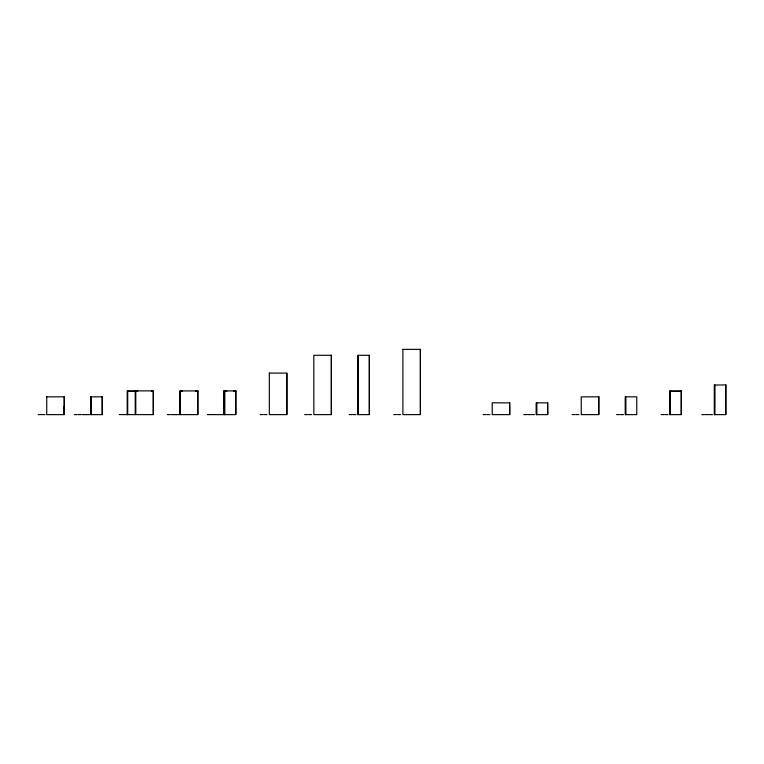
<?xml version="1.0" encoding="UTF-8"?>
<svg xmlns="http://www.w3.org/2000/svg" width="764" height="764" viewBox="0 0 764 764"><rect width="100%" height="100%" fill="white"/><g stroke="black" fill="none" stroke-linecap="round" stroke-linejoin="round"><path stroke-width="1.15" d="M402.848 349.368L420.401 349.339L420.401 414.632L402.886 414.632L402.886 349.339M420.401 349.482L420.401 414.48M331.356 355.422L331.356 414.48M358.364 355.346L357.829 355.346L357.829 414.632L369.346 414.632L369.346 355.27L358.335 355.308L358.364 414.632M369.346 355.422L369.346 414.48M357.829 361.276L358.364 361.276M269.291 373.118L286.844 373.08L286.844 414.632L269.329 414.632L269.329 373.08M286.844 373.224L286.844 414.48M357.829 373.147L358.364 373.147M357.829 379.087L358.364 379.087M725.8 385.094L725.8 414.48M153.306 391.034L153.306 414.48M197.809 391.034L197.809 414.48M235.799 391.034L235.799 414.48M681.278 391.034L681.278 414.48M127.722 391.416L137.635 391.416L137.635 390.882M153.153 391.416L151.463 391.416L151.463 390.882M180.294 391.416L182.147 391.416L182.138 390.882M197.666 391.416L195.966 391.416L195.976 390.882M224.817 391.416L226.66 391.416L226.66 390.882M235.656 391.416L233.956 391.416L233.965 390.882M670.305 391.416L681.135 391.416M46.699 396.86L64.262 396.822L64.262 414.632L46.738 414.632L46.738 396.822M91.222 396.86L102.252 396.822M64.262 396.965L64.262 414.48M91.26 396.898L90.725 396.898L90.725 414.632L102.252 414.632M102.252 396.965L102.252 414.48M598.775 396.965L598.775 414.48M625.783 396.898L625.248 396.898L625.248 414.632L636.765 414.632L636.765 396.822L625.745 396.86L625.783 414.632M509.741 402.905L492.188 402.79L492.226 414.632L509.741 414.632L509.741 402.752M547.731 402.905L536.213 402.829L536.213 414.632L547.731 414.632L547.731 402.752M509.741 414.48L509.588 402.905M547.731 414.48L547.578 402.905M38.2 414.594L41.246 414.632M42.087 414.594L45.152 414.632M74.375 414.623L77.26 414.623M78.272 414.623L81.156 414.623M82.178 414.623L85.769 414.632M86.074 414.623L89.665 414.632M119.241 414.594L122.125 414.594M122.421 414.594L153.306 414.632L153.306 390.882L127.187 390.882L127.187 414.632M167.297 414.623L170.257 414.623M171.212 414.623L174.851 414.632M175.109 414.623L178.757 414.632M207.359 414.623L210.807 414.623M211.256 414.623L214.713 414.623M215.161 414.623L223.269 414.632M260.152 414.594L263.036 414.594M264.038 414.594L266.999 414.594M304.674 414.594L307.548 414.594M308.56 414.594L311.521 414.594M349.186 414.594L352.166 414.623M353.073 414.594L356.062 414.623M393.708 414.594L396.583 414.594M397.595 414.594L400.556 414.594M483.049 414.594L485.933 414.594M486.935 414.594L489.896 414.594M523.76 414.623L526.644 414.623M527.561 414.594L530.541 414.623M531.457 414.594L534.447 414.623M572.083 414.594L574.967 414.594M575.97 414.594L578.931 414.594M616.605 414.594L619.585 414.623M620.492 414.594L623.481 414.623M661.118 414.594L664.097 414.623M665.005 414.594L668.003 414.623M701.839 414.623L704.714 414.623M705.64 414.594L708.62 414.623M709.527 414.594L712.516 414.623M714.817 384.951L714.817 414.632M714.579 385.027L714.579 414.632M670.305 390.882L670.305 414.632M670.066 390.958L670.066 414.632M625.544 396.898L625.544 414.632M536.748 402.752L536.748 414.632M536.509 402.829L536.509 414.632M224.826 390.882L224.817 414.632M224.244 390.958L224.282 414.632M224.005 390.958L224.005 414.632M180.304 390.882L180.294 414.632M136.326 390.882L136.326 391.416M135.791 390.882L135.791 414.632M135.218 390.92L135.218 414.594M127.722 390.882L127.722 414.632M102.242 396.822L102.242 414.632M91.269 396.822L91.269 414.632M91.021 396.898L91.021 414.632M64.071 406.352L64.071 414.365M331.356 355.27L313.813 355.308L313.851 414.632L331.356 414.632L331.356 355.27M725.8 384.951L714.283 385.027L714.283 414.632L725.8 414.632L725.8 384.951M197.809 390.882L179.76 390.958L179.76 414.632L197.809 414.632L197.809 390.882M235.799 390.882L223.709 390.958L223.709 414.632L235.799 414.632L235.799 390.882M681.278 390.882L669.77 390.958L669.77 414.632L681.278 414.632L681.278 390.882M598.775 396.822L581.223 396.86L581.261 414.632L598.775 414.632L598.775 396.822"/></g></svg>
